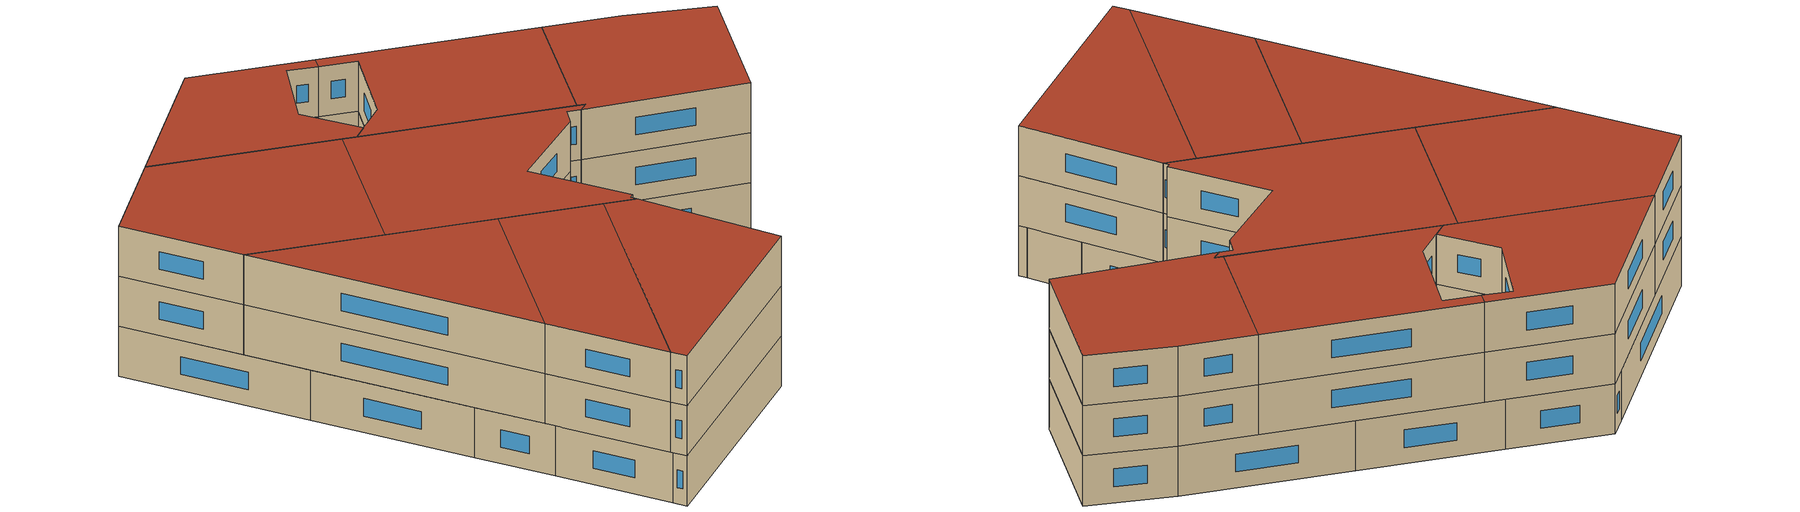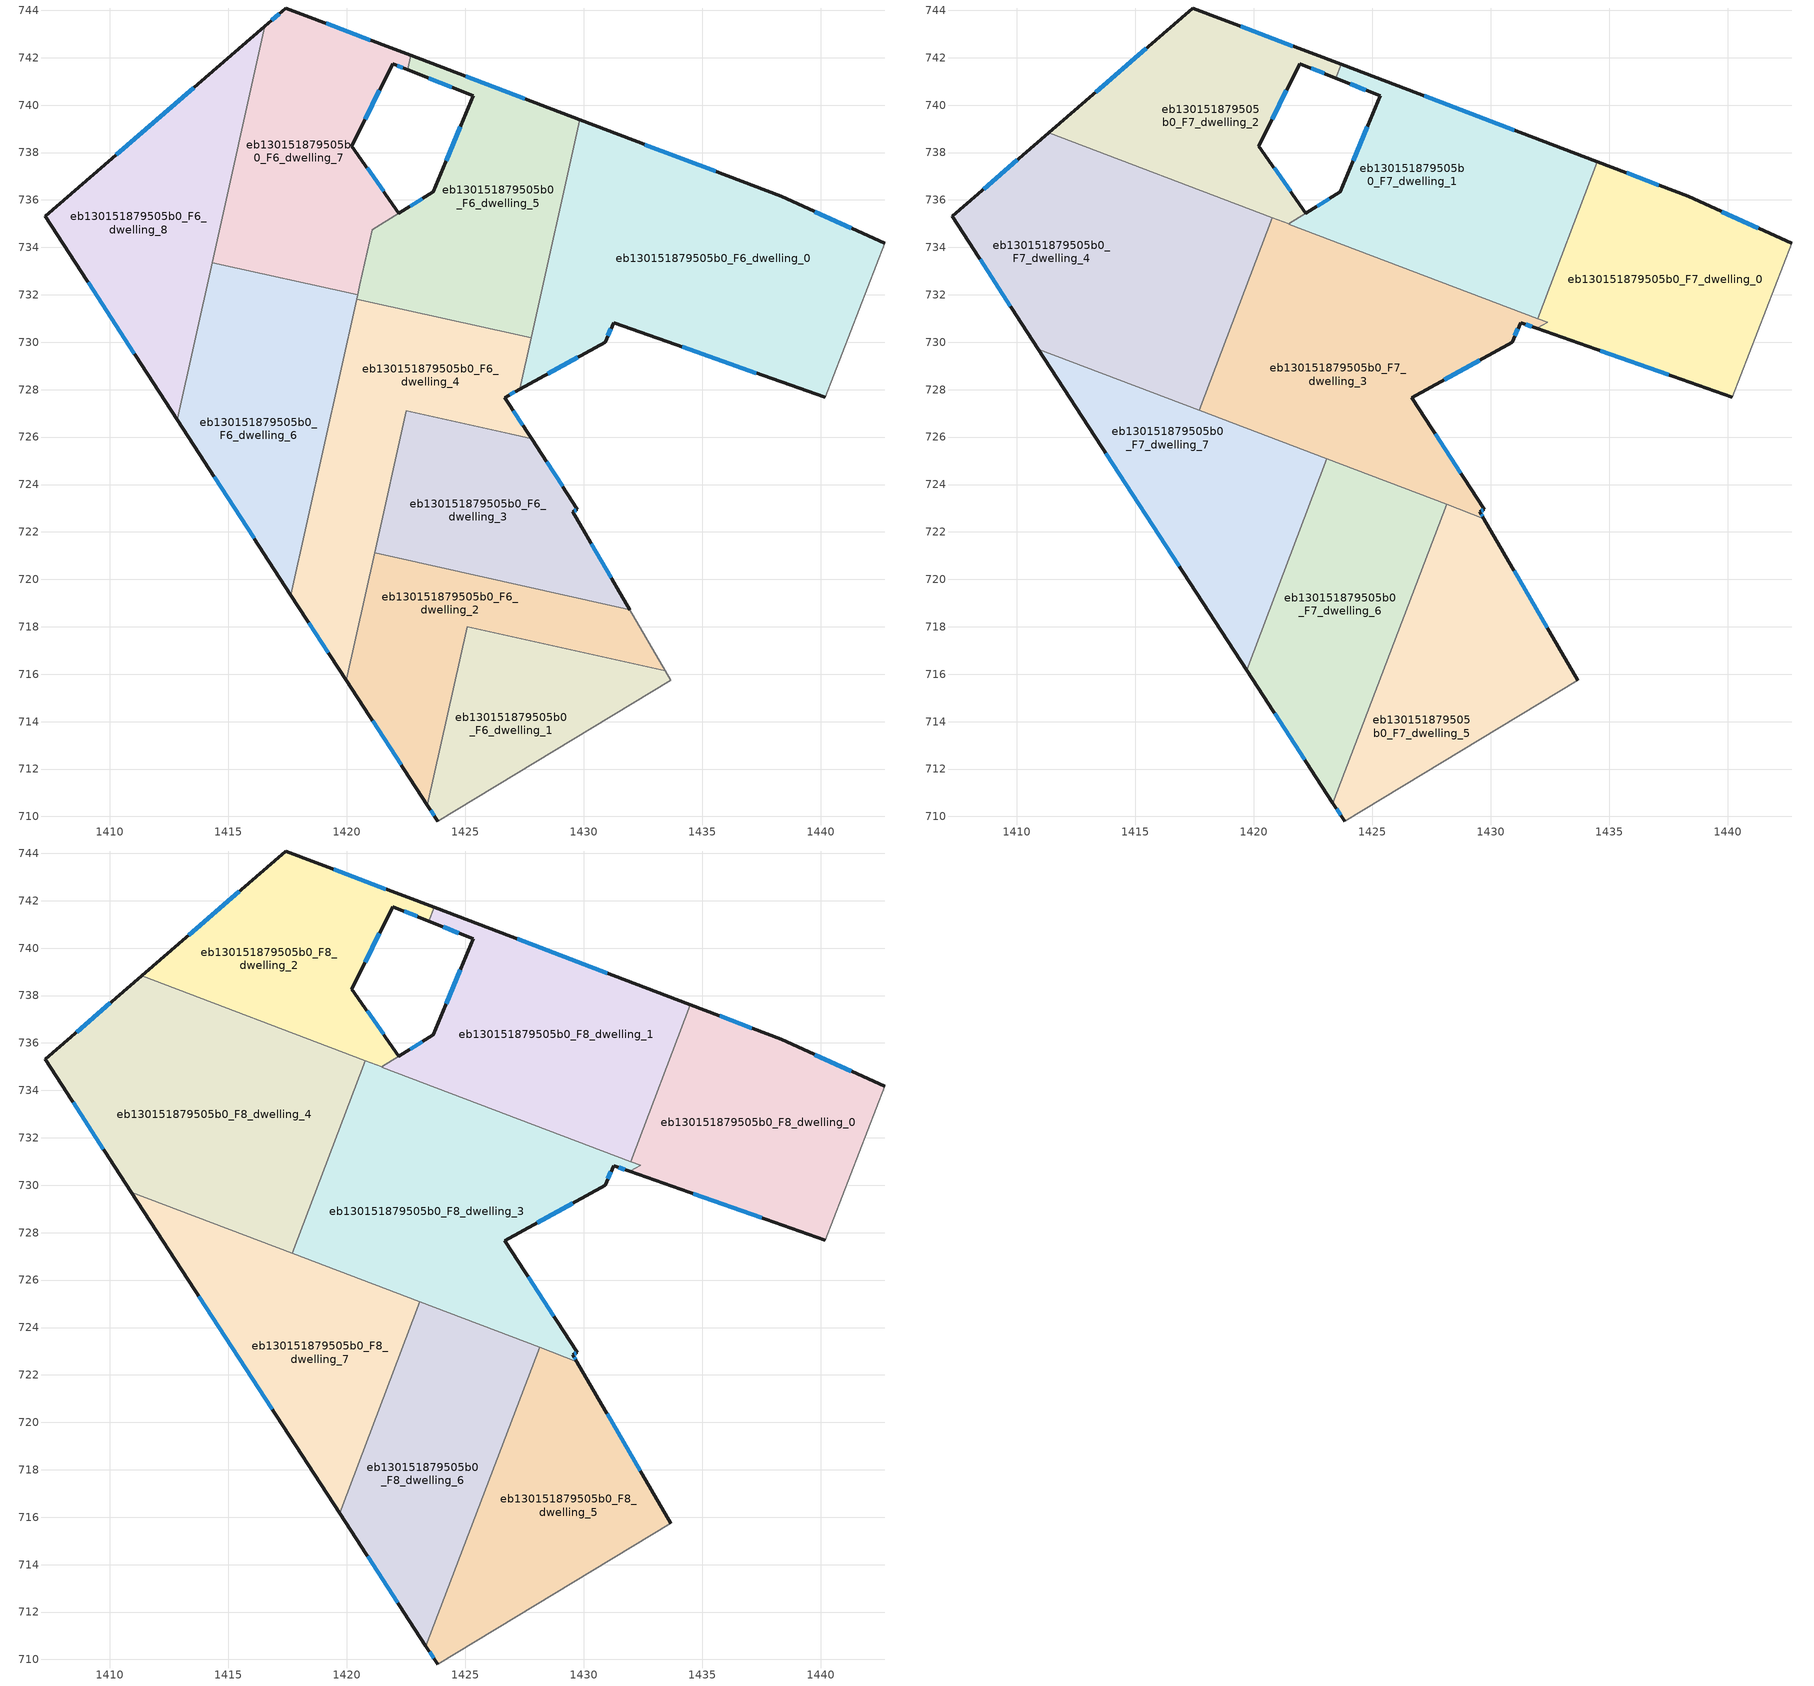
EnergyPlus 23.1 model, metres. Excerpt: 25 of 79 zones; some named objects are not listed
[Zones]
eb130151879505b0_F6_dwelling_0
 floor to eb130151879505b0_F5_dwelling_0 (EU_floor_Construction): 1442.69,734.17 1440.18,727.68 1431.26,730.83 1430.91,730.01 1427.3,728.02 1429.83,739.39 1438.32,736.16 z18
 wall outside (EU_wall_Construction): 1427.3,728.02 1430.91,730.01 1431.26,730.83 1440.18,727.68 / 1442.69,734.17 1438.32,736.16 1429.83,739.39 z18:21
 wall adiabatic (EU_wall_Construction): 1440.18,727.68 1442.69,734.17 z18:21
 wall to eb130151879505b0_F6_dwelling_5 (EU_wall_Construction): 1429.83,739.39 1427.78,730.19 z18:21
 wall to eb130151879505b0_F6_dwelling_4 (EU_wall_Construction): 1427.78,730.19 1427.3,728.02 z18:21
 window (EU_Window_Construction): 1431.02,730.27 1431.14,730.56 / 1428.47,728.66 1429.74,729.36 / 1435.57,737.2 1432.58,738.34 / 1441.28,734.81 1439.74,735.51 / 1434.15,729.81 1437.28,728.7 z18.97:20.03
eb130151879505b0_F6_dwelling_1
 floor to eb130151879505b0_F5_dwelling_1 (EU_floor_Construction): 1433.44,716.15 1433.68,715.75 1423.83,709.81 1423.41,710.47 1425.08,718 z18
 wall outside (EU_wall_Construction): 1423.41,710.47 1423.83,709.81 z18:21
 wall to eb130151879505b0_F6_dwelling_2 (EU_wall_Construction): 1433.44,716.15 1425.08,718 1423.41,710.47 z18:21
 wall adiabatic (EU_wall_Construction): 1423.83,709.81 1433.68,715.75 1433.44,716.15 z18:21
 window (EU_Window_Construction): 1423.55,710.25 1423.7,710.02 z18.97:20.03
eb130151879505b0_F6_dwelling_2
 floor to eb130151879505b0_F5_dwelling_2 (EU_floor_Construction): 1431.94,718.73 1433.44,716.15 1425.08,718 1423.41,710.47 1419.98,715.74 1421.18,721.12 z18
 wall outside (EU_wall_Construction): 1419.98,715.74 1423.41,710.47 z18:21
 wall to eb130151879505b0_F6_dwelling_3 (EU_wall_Construction): 1431.94,718.73 1421.18,721.12 z18:21
 wall adiabatic (EU_wall_Construction): 1433.44,716.15 1431.94,718.73 z18:21
 wall to eb130151879505b0_F6_dwelling_4 (EU_wall_Construction): 1421.18,721.12 1419.98,715.74 z18:21
 window (EU_Window_Construction): 1421.09,714.03 1422.3,712.18 z18.97:20.03
eb130151879505b0_F6_dwelling_3
 floor to eb130151879505b0_F5_dwelling_3 (EU_floor_Construction): 1427.8,725.92 1429.73,722.96 1429.55,722.85 1431.94,718.73 1421.18,721.12 1422.51,727.1 1426.88,726.13 z18
 wall outside (EU_wall_Construction): 1431.94,718.73 1429.55,722.85 1429.73,722.96 1427.8,725.92 z18:21
 wall to eb130151879505b0_F6_dwelling_4 (EU_wall_Construction): 1427.8,725.93 1426.88,726.13 1422.51,727.1 1421.18,721.12 z18:21
 window (EU_Window_Construction): 1429.11,723.92 1428.43,724.96 / 1429.61,722.88 1429.67,722.92 / 1431.16,720.06 1430.32,721.51 z18.97:20.03
eb130151879505b0_F6_dwelling_4
 floor to eb130151879505b0_F5_dwelling_4 (EU_floor_Construction): 1427.79,730.19 1427.3,728.02 1426.67,727.67 1427.8,725.93 1422.51,727.1 1419.98,715.74 1417.65,719.34 1420.42,731.82 z18
 wall outside (EU_wall_Construction): 1417.65,719.34 1419.98,715.74 / 1427.8,725.93 1426.67,727.67 1427.3,728.02 z18:21
 wall to eb130151879505b0_F6_dwelling_5 (EU_wall_Construction): 1427.79,730.19 1420.42,731.82 z18:21
 wall to eb130151879505b0_F6_dwelling_6 (EU_wall_Construction): 1420.42,731.82 1417.65,719.34 z18:21
 window (EU_Window_Construction): 1418.41,718.17 1419.23,716.91 / 1426.87,727.78 1427.1,727.9 / 1427.43,726.49 1427.03,727.1 z18.97:20.03
eb130151879505b0_F6_dwelling_5
 floor to eb130151879505b0_F5_dwelling_5 (EU_floor_Construction): 1429.83,739.39 1427.79,730.19 1420.42,731.82 1421.07,734.74 1423.65,736.35 1425.33,740.4 1422.57,741.5 1422.7,742.09 z18
 wall outside (EU_wall_Construction): 1422.57,741.5 1425.33,740.4 1423.65,736.35 1422.21,735.45 / 1429.83,739.39 1422.7,742.09 z18:21
 wall to eb130151879505b0_F6_dwelling_7 (EU_wall_Construction): 1422.7,742.09 1422.57,741.5 / 1422.21,735.45 1421.07,734.74 1420.56,732.43 / 1420.56,732.42 1420.46,732 z18:21
 wall to eb130151879505b0_F6_dwelling_6 (EU_wall_Construction): 1420.46,732 1420.42,731.82 z18:21
 window (EU_Window_Construction): 1424.79,739.08 1424.19,737.66 / 1423.47,741.14 1424.44,740.75 / 1427.52,740.26 1425.01,741.22 / 1423.18,736.06 1422.67,735.74 z18.97:20.03
eb130151879505b0_F6_dwelling_6
 floor to eb130151879505b0_F5_dwelling_6 (EU_floor_Construction): 1420.46,732 1417.65,719.34 1412.86,726.72 1414.33,733.36 z18
 wall outside (EU_wall_Construction): 1412.86,726.72 1417.65,719.34 z18:21
 wall to eb130151879505b0_F6_dwelling_7 (EU_wall_Construction): 1420.46,732 1414.33,733.36 z18:21
 wall to eb130151879505b0_F6_dwelling_8 (EU_wall_Construction): 1414.33,733.36 1412.86,726.72 z18:21
 window (EU_Window_Construction): 1414.41,724.33 1416.1,721.73 z18.97:20.03
eb130151879505b0_F6_dwelling_7
 floor to eb130151879505b0_F5_dwelling_7 (EU_floor_Construction): 1422.7,742.09 1422.57,741.5 1421.94,741.75 1420.22,738.27 1422.2,735.45 1421.07,734.74 1420.46,732 1414.33,733.36 1416.54,743.32 1417.44,744.1 z18
 wall outside (EU_wall_Construction): 1422.7,742.09 1417.44,744.1 1416.54,743.32 / 1422.2,735.45 1420.22,738.27 1421.94,741.75 1422.57,741.5 z18:21
 wall to eb130151879505b0_F6_dwelling_8 (EU_wall_Construction): 1416.54,743.32 1414.33,733.36 z18:21
 window (EU_Window_Construction): 1417.15,743.85 1416.83,743.57 / 1420.99,742.74 1419.14,743.45 / 1422.14,741.67 1422.36,741.58 / 1420.77,739.4 1421.38,740.62 / 1421.56,736.36 1420.86,737.35 z18.97:20.03
eb130151879505b0_F6_dwelling_8
 floor to eb130151879505b0_F5_dwelling_8 (EU_floor_Construction): 1416.54,743.32 1412.86,726.72 1407.29,735.31 z18
 wall outside (EU_wall_Construction): 1416.54,743.32 1407.29,735.31 1412.86,726.72 z18:21
 window (EU_Window_Construction): 1409.09,732.52 1411.05,729.51 / 1413.54,740.72 1410.29,737.91 z18.97:20.03
eb130151879505b0_F7_dwelling_0
 floor to eb130151879505b0_F6_dwelling_0 (EU_floor_Construction): 1442.69,734.17 1440.18,727.68 1431.95,730.58 1432.4,730.83 1431.98,731 1434.49,737.61 1438.32,736.16 z21
 wall outside (EU_wall_Construction): 1442.69,734.17 1438.32,736.16 1434.49,737.61 / 1431.95,730.58 1440.18,727.68 z21:24
 wall to eb130151879505b0_F7_dwelling_1 (EU_wall_Construction): 1434.49,737.61 1431.98,731 z21:24
 wall adiabatic (EU_wall_Construction): 1440.18,727.68 1442.69,734.17 z21:24
 wall to eb130151879505b0_F7_dwelling_3 (EU_wall_Construction): 1431.98,731 1432.4,730.84 / 1432.4,730.83 1431.95,730.58 z21:24
 window (EU_Window_Construction): 1437.08,736.63 1435.74,737.14 / 1441.28,734.81 1439.74,735.51 / 1434.61,729.64 1437.51,728.62 z21.97:23.03
eb130151879505b0_F7_dwelling_1
 floor to eb130151879505b0_F6_dwelling_5 (EU_floor_Construction): 1429.83,739.39 1428.28,732.4 1421.48,734.99 1423.65,736.35 1425.33,740.4 1423.46,741.14 1423.68,741.72 z21
 floor to eb130151879505b0_F6_dwelling_0 (EU_floor_Construction): 1434.49,737.61 1431.98,731 1428.28,732.4 1429.83,739.39 z21
 wall outside (EU_wall_Construction): 1423.46,741.14 1425.33,740.4 1423.65,736.35 1422.2,735.45 / 1434.49,737.61 1423.68,741.72 z21:24
 wall to eb130151879505b0_F7_dwelling_2 (EU_wall_Construction): 1423.68,741.72 1423.46,741.14 / 1422.2,735.45 1421.47,734.99 z21:24
 wall to eb130151879505b0_F7_dwelling_3 (EU_wall_Construction): 1421.48,734.99 1431.98,731 z21:24
 window (EU_Window_Construction): 1424.79,739.08 1424.19,737.66 / 1424.07,740.9 1424.73,740.64 / 1430.99,738.95 1427.19,740.39 / 1423.18,736.06 1422.67,735.74 z21.97:23.03
eb130151879505b0_F7_dwelling_2
 floor to eb130151879505b0_F6_dwelling_7 (EU_floor_Construction): 1422.7,742.09 1422.57,741.5 1421.94,741.75 1420.22,738.27 1422.2,735.45 1421.47,734.99 1415.22,737.37 1416.54,743.32 1417.44,744.1 z21
 floor to eb130151879505b0_F6_dwelling_5 (EU_floor_Construction): 1423.68,741.72 1423.46,741.14 1422.57,741.5 1422.7,742.09 z21
 floor to eb130151879505b0_F6_dwelling_8 (EU_floor_Construction): 1416.54,743.32 1415.22,737.37 1411.36,738.83 z21
 wall outside (EU_wall_Construction): 1423.68,741.72 1417.44,744.1 1411.36,738.83 / 1422.2,735.45 1420.22,738.27 1421.94,741.75 1423.46,741.14 z21:24
 wall to eb130151879505b0_F7_dwelling_4 (EU_wall_Construction): 1411.36,738.83 1420.79,735.25 z21:24
 wall to eb130151879505b0_F7_dwelling_3 (EU_wall_Construction): 1420.79,735.25 1421.47,734.99 z21:24
 window (EU_Window_Construction): 1415.47,742.39 1413.33,740.54 / 1421.66,742.49 1419.46,743.33 / 1422.43,741.55 1422.97,741.34 / 1420.77,739.4 1421.38,740.62 / 1421.56,736.36 1420.86,737.35 z21.97:23.03
eb130151879505b0_F7_dwelling_3
 floor to eb130151879505b0_F6_dwelling_3 (EU_floor_Construction): 1427.8,725.93 1429.73,722.96 1429.55,722.85 1429.71,722.57 1422.14,725.44 1422.51,727.1 1426.88,726.13 z21
 floor to eb130151879505b0_F6_dwelling_5 (EU_floor_Construction): 1428.28,732.4 1427.79,730.19 1420.42,731.82 1421.07,734.74 1421.47,734.99 z21
 floor to eb130151879505b0_F6_dwelling_4 (EU_floor_Construction): 1427.79,730.19 1427.3,728.02 1426.67,727.67 1427.8,725.93 1426.93,726.12 1426.88,726.13 1422.51,727.1 1422.14,725.44 1419.25,726.54 1420.42,731.82 z21
 floor to eb130151879505b0_F6_dwelling_7 (EU_floor_Construction): 1421.47,734.99 1421.07,734.74 1420.46,732 1419.62,732.18 1420.79,735.25 z21
 floor to eb130151879505b0_F6_dwelling_0 (EU_floor_Construction): 1432.4,730.84 1431.94,730.58 1431.26,730.83 1430.91,730.01 1427.3,728.02 1428.28,732.4 z21
 floor to eb130151879505b0_F6_dwelling_6 (EU_floor_Construction): 1420.46,732 1419.25,726.54 1417.7,727.13 1419.62,732.18 z21
 wall outside (EU_wall_Construction): 1429.71,722.57 1429.55,722.85 1429.73,722.96 1426.67,727.67 1430.91,730.01 1431.26,730.83 1431.94,730.58 z21:24
 wall to eb130151879505b0_F7_dwelling_4 (EU_wall_Construction): 1420.79,735.25 1417.7,727.13 z21:24
 wall to eb130151879505b0_F7_dwelling_7 (EU_wall_Construction): 1417.7,727.13 1423.09,725.08 z21:24
 wall to eb130151879505b0_F7_dwelling_5 (EU_wall_Construction): 1428.13,723.17 1429.71,722.57 z21:24
 wall to eb130151879505b0_F7_dwelling_6 (EU_wall_Construction): 1423.09,725.08 1428.13,723.17 z21:24
 window (EU_Window_Construction): 1431.48,730.75 1431.72,730.66 / 1431.02,730.27 1431.14,730.56 / 1428.04,728.43 1429.53,729.25 / 1428.74,724.48 1427.66,726.14 / 1429.61,722.88 1429.67,722.92 / 1429.66,722.66 1429.6,722.76 z21.97:23.03
eb130151879505b0_F7_dwelling_4
 floor to eb130151879505b0_F6_dwelling_8 (EU_floor_Construction): 1415.22,737.37 1413.32,728.8 1410.92,729.71 1407.29,735.31 1411.36,738.83 z21
 floor to eb130151879505b0_F6_dwelling_7 (EU_floor_Construction): 1420.79,735.25 1419.62,732.18 1414.33,733.36 1415.22,737.37 z21
 floor to eb130151879505b0_F6_dwelling_6 (EU_floor_Construction): 1419.62,732.18 1417.7,727.13 1413.32,728.8 1414.33,733.36 z21
 wall outside (EU_wall_Construction): 1411.36,738.83 1407.29,735.31 1410.92,729.71 z21:24
 wall to eb130151879505b0_F7_dwelling_7 (EU_wall_Construction): 1410.92,729.71 1417.7,727.13 z21:24
 window (EU_Window_Construction): 1408.46,733.49 1409.74,731.52 / 1410.04,737.69 1408.61,736.45 z21.97:23.03
eb130151879505b0_F7_dwelling_5
 floor to eb130151879505b0_F6_dwelling_1 (EU_floor_Construction): 1433.44,716.15 1433.68,715.75 1423.83,709.81 1423.41,710.47 1423.55,711.11 1426.09,717.78 z21
 floor to eb130151879505b0_F6_dwelling_2 (EU_floor_Construction): 1431.94,718.73 1433.44,716.15 1426.09,717.78 1426.87,719.85 z21; 1423.55,711.11 1423.41,710.47 1423.34,710.57 z21
 floor to eb130151879505b0_F6_dwelling_3 (EU_floor_Construction): 1429.71,722.57 1431.94,718.73 1426.87,719.85 1428.13,723.16 z21
 wall outside (EU_wall_Construction): 1433.68,715.75 1429.71,722.57 / 1423.34,710.57 1423.83,709.81 z21:24
 wall adiabatic (EU_wall_Construction): 1423.83,709.81 1433.68,715.75 z21:24
 wall to eb130151879505b0_F7_dwelling_6 (EU_wall_Construction): 1428.13,723.17 1423.34,710.57 z21:24
 window (EU_Window_Construction): 1432.39,717.96 1430.99,720.36 / 1423.5,710.32 1423.68,710.05 z21.97:23.03
eb130151879505b0_F7_dwelling_6
 floor to eb130151879505b0_F6_dwelling_2 (EU_floor_Construction): 1426.87,719.85 1426.09,717.78 1425.08,718 1423.55,711.11 1423.34,710.57 1419.99,715.74 1420.61,718.56 1421.55,721.03 z21
 floor to eb130151879505b0_F6_dwelling_1 (EU_floor_Construction): 1426.09,717.78 1423.55,711.11 1425.08,718 z21
 floor to eb130151879505b0_F6_dwelling_3 (EU_floor_Construction): 1428.13,723.16 1426.87,719.85 1421.55,721.03 1423.09,725.08 z21
 floor to eb130151879505b0_F6_dwelling_4 (EU_floor_Construction): 1420.61,718.56 1419.99,715.74 1419.7,716.17 z21
 wall outside (EU_wall_Construction): 1419.7,716.17 1423.34,710.57 z21:24
 wall to eb130151879505b0_F7_dwelling_7 (EU_wall_Construction): 1423.09,725.08 1419.7,716.17 z21:24
 window (EU_Window_Construction): 1420.88,714.36 1422.16,712.38 z21.97:23.03
eb130151879505b0_F7_dwelling_7
 floor to eb130151879505b0_F6_dwelling_4 (EU_floor_Construction): 1422.14,725.44 1420.61,718.56 1419.7,716.17 1417.65,719.34 1419.25,726.54 z21
 floor to eb130151879505b0_F6_dwelling_6 (EU_floor_Construction): 1419.25,726.54 1417.65,719.34 1412.86,726.72 1413.32,728.8 z21
 floor to eb130151879505b0_F6_dwelling_3 (EU_floor_Construction): 1423.09,725.08 1421.55,721.03 1421.18,721.12 1422.14,725.44 z21
 floor to eb130151879505b0_F6_dwelling_8 (EU_floor_Construction): 1413.32,728.8 1412.86,726.72 1410.92,729.71 z21
 floor to eb130151879505b0_F6_dwelling_2 (EU_floor_Construction): 1421.55,721.03 1420.61,718.56 1421.18,721.12 z21
 wall outside (EU_wall_Construction): 1410.92,729.71 1419.7,716.17 z21:24
 window (EU_Window_Construction): 1413.77,725.32 1416.86,720.56 z21.97:23.03
eb130151879505b0_F8_dwelling_0
 floor to eb130151879505b0_F7_dwelling_0 (EU_floor_Construction): 1442.69,734.17 1440.18,727.68 1431.95,730.58 1432.4,730.83 1431.98,731 1434.49,737.61 1438.32,736.16 z24
 wall outside (EU_wall_Construction): 1442.69,734.17 1438.32,736.16 1434.49,737.61 / 1431.95,730.58 1440.18,727.68 z24:27
 wall to eb130151879505b0_F8_dwelling_1 (EU_wall_Construction): 1434.49,737.61 1431.98,731 z24:27
 wall adiabatic (EU_wall_Construction): 1440.18,727.68 1442.69,734.17 z24:27
 wall to eb130151879505b0_F8_dwelling_3 (EU_wall_Construction): 1431.98,731 1432.4,730.84 / 1432.4,730.83 1431.95,730.58 z24:27
 window (EU_Window_Construction): 1437.08,736.63 1435.74,737.14 / 1441.28,734.81 1439.74,735.51 / 1434.61,729.64 1437.51,728.62 z24.97:26.03
 roof outside (EU_roof_Construction): 1440.18,727.68 1442.69,734.17 1438.32,736.16 1434.49,737.61 1431.98,731 1432.4,730.83 1431.95,730.58 z27
eb130151879505b0_F8_dwelling_1
 floor to eb130151879505b0_F7_dwelling_1 (EU_floor_Construction): 1434.49,737.61 1431.98,731 1421.47,734.99 1423.65,736.35 1425.33,740.4 1423.46,741.14 1423.68,741.72 z24
 wall outside (EU_wall_Construction): 1423.46,741.14 1425.33,740.4 1423.65,736.35 1422.2,735.45 / 1434.49,737.61 1423.68,741.72 z24:27
 wall to eb130151879505b0_F8_dwelling_2 (EU_wall_Construction): 1423.68,741.72 1423.46,741.14 / 1422.2,735.45 1421.47,734.99 z24:27
 wall to eb130151879505b0_F8_dwelling_3 (EU_wall_Construction): 1421.48,734.99 1431.98,731 z24:27
 window (EU_Window_Construction): 1424.79,739.08 1424.19,737.66 / 1424.07,740.9 1424.73,740.64 / 1430.99,738.95 1427.19,740.39 / 1423.18,736.06 1422.67,735.74 z24.97:26.03
 roof outside (EU_roof_Construction): 1431.98,731 1434.49,737.61 1423.68,741.72 1423.46,741.14 1425.33,740.4 1423.65,736.35 1421.47,734.99 z27
eb130151879505b0_F8_dwelling_2
 floor to eb130151879505b0_F7_dwelling_2 (EU_floor_Construction): 1423.68,741.72 1423.46,741.14 1421.94,741.75 1420.22,738.27 1422.2,735.45 1421.47,734.99 1411.36,738.83 1417.44,744.1 z24
 wall outside (EU_wall_Construction): 1423.68,741.72 1417.44,744.1 1411.36,738.83 / 1422.2,735.45 1420.22,738.27 1421.94,741.75 1423.46,741.14 z24:27
 wall to eb130151879505b0_F8_dwelling_4 (EU_wall_Construction): 1411.36,738.83 1420.79,735.25 z24:27
 wall to eb130151879505b0_F8_dwelling_3 (EU_wall_Construction): 1420.79,735.25 1421.47,734.99 z24:27
 window (EU_Window_Construction): 1415.47,742.39 1413.33,740.54 / 1421.66,742.49 1419.46,743.33 / 1422.43,741.55 1422.97,741.34 / 1420.77,739.4 1421.38,740.62 / 1421.56,736.36 1420.86,737.35 z24.97:26.03
 roof outside (EU_roof_Construction): 1422.2,735.45 1420.22,738.27 1421.94,741.75 1423.46,741.14 1423.68,741.72 1417.44,744.1 1411.36,738.83 1421.47,734.99 z27
eb130151879505b0_F8_dwelling_3
 floor to eb130151879505b0_F7_dwelling_3 (EU_floor_Construction): 1432.4,730.83 1431.94,730.58 1431.26,730.83 1430.91,730.01 1426.67,727.67 1429.73,722.96 1429.55,722.85 1429.71,722.57 1417.7,727.13 1420.79,735.25 z24
 wall outside (EU_wall_Construction): 1429.71,722.57 1429.55,722.85 1429.73,722.96 1426.67,727.67 1430.91,730.01 1431.26,730.83 1431.94,730.58 z24:27
 wall to eb130151879505b0_F8_dwelling_4 (EU_wall_Construction): 1420.79,735.25 1417.7,727.13 z24:27
 wall to eb130151879505b0_F8_dwelling_7 (EU_wall_Construction): 1417.7,727.13 1423.09,725.08 z24:27
 wall to eb130151879505b0_F8_dwelling_5 (EU_wall_Construction): 1428.13,723.17 1429.71,722.57 z24:27
 wall to eb130151879505b0_F8_dwelling_6 (EU_wall_Construction): 1423.09,725.08 1428.13,723.17 z24:27
 window (EU_Window_Construction): 1431.48,730.75 1431.72,730.66 / 1431.02,730.27 1431.14,730.56 / 1428.04,728.43 1429.53,729.25 / 1428.74,724.48 1427.66,726.14 / 1429.61,722.88 1429.67,722.92 / 1429.66,722.66 1429.6,722.76 z24.97:26.03
 roof outside (EU_roof_Construction): 1429.71,722.57 1429.55,722.85 1429.73,722.96 1426.67,727.67 1430.91,730.01 1431.26,730.83 1431.94,730.58 1432.4,730.83 1420.79,735.25 1417.7,727.13 z27
eb130151879505b0_F8_dwelling_4
 floor to eb130151879505b0_F7_dwelling_4 (EU_floor_Construction): 1420.79,735.25 1417.7,727.13 1410.92,729.71 1407.29,735.31 1411.36,738.83 z24
 wall outside (EU_wall_Construction): 1411.36,738.83 1407.29,735.31 1410.92,729.71 z24:27
 wall to eb130151879505b0_F8_dwelling_7 (EU_wall_Construction): 1410.92,729.71 1417.7,727.13 z24:27
 window (EU_Window_Construction): 1408.46,733.49 1409.74,731.52 / 1410.04,737.69 1408.61,736.45 z24.97:26.03
 roof outside (EU_roof_Construction): 1417.7,727.13 1420.79,735.25 1411.36,738.83 1407.29,735.31 1410.92,729.71 z27
eb130151879505b0_F8_dwelling_5
 floor to eb130151879505b0_F7_dwelling_5 (EU_floor_Construction): 1429.71,722.57 1433.68,715.75 1423.83,709.81 1423.34,710.57 1428.13,723.17 z24
 wall outside (EU_wall_Construction): 1433.68,715.75 1429.71,722.57 / 1423.34,710.57 1423.83,709.81 z24:27
 wall adiabatic (EU_wall_Construction): 1423.83,709.81 1433.68,715.75 z24:27
 wall to eb130151879505b0_F8_dwelling_6 (EU_wall_Construction): 1428.13,723.17 1423.34,710.57 z24:27
 window (EU_Window_Construction): 1432.39,717.96 1430.99,720.36 / 1423.5,710.32 1423.68,710.05 z24.97:26.03
 roof outside (EU_roof_Construction): 1433.68,715.75 1429.71,722.57 1428.13,723.17 1423.34,710.57 1423.83,709.81 z27
eb130151879505b0_F8_dwelling_6
 floor to eb130151879505b0_F7_dwelling_6 (EU_floor_Construction): 1428.13,723.17 1423.34,710.57 1419.7,716.17 1423.09,725.08 z24
 wall outside (EU_wall_Construction): 1419.7,716.17 1423.34,710.57 z24:27
 wall to eb130151879505b0_F8_dwelling_7 (EU_wall_Construction): 1423.09,725.08 1419.7,716.17 z24:27
 window (EU_Window_Construction): 1420.88,714.36 1422.16,712.38 z24.97:26.03
 roof outside (EU_roof_Construction): 1423.34,710.57 1428.13,723.17 1423.09,725.08 1419.7,716.17 z27
eb130151879505b0_F8_dwelling_7
 floor to eb130151879505b0_F7_dwelling_7 (EU_floor_Construction): 1423.09,725.08 1419.7,716.17 1410.92,729.71 z24
 wall outside (EU_wall_Construction): 1410.92,729.71 1419.7,716.17 z24:27
 window (EU_Window_Construction): 1413.77,725.32 1416.86,720.56 z24.97:26.03
 roof outside (EU_roof_Construction): 1419.7,716.17 1423.09,725.08 1410.92,729.71 z27
[Building]
EU S2 Campaign: North Axis=0; Terrain=City; Solar Distribution=FullExterior
[Site:Location]
Bologna: Latitude=44.5; Longitude=11.25; Time Zone=1; Elevation=37
[SizingPeriod:WeatherFileDays]
AnnualSizingPeriod: Begin Month=1; Begin Day of Month=1; End Month=12; End Day of Month=31; Day of Week for Start Day=Monday; Use Weather File Daylight Saving Period=No; Use Weather File Rain and Snow Indicators=No
[MATERIAL]
EU_InternalMass_Material: Roughness=MediumRough; Thickness=0.1; Conductivity=1; Density=1800; Specific Heat=900; Thermal Absorptance=0.9; Solar Absorptance=0.7; Visible Absorptance=0.7
[MATERIAL:NOMASS] Roughness=MediumRough; Thermal Absorptance=0.9; Solar Absorptance=0.7; Visible Absorptance=0.7
Name | Thermal Resistance
EU_wall_NoMass | 0.779417
EU_roof_NoMass | 0.435466
EU_floor_NoMass | 0.588222
[WINDOWMATERIAL:SIMPLEGLAZINGSYSTEM]
EU_Window_SimpleGlazing: UFactor=5.16242; Solar Heat Gain Coefficient=0.85; Visible Transmittance=0.85
[CONSTRUCTION]
EU_wall_Construction: EU_wall_NoMass
EU_roof_Construction: EU_roof_NoMass
EU_floor_Construction: EU_floor_NoMass
EU_Window_Construction: EU_Window_SimpleGlazing
EU_InternalMass_Construction: EU_InternalMass_Material
[ZONE] Type=1; Multiplier=1; Ceiling Height=autocalculate; Floor Area=autocalculate; Part of Total Floor Area=Yes
Name | Volume
eb130151879505b0_F6_dwelling_0 | 317.125
eb130151879505b0_F7_dwelling_0; eb130151879505b0_F8_dwelling_0 | 193.616
eb130151879505b0_F6_dwelling_1 | 120.713
eb130151879505b0_F7_dwelling_1 | 213.183
eb130151879505b0_F8_dwelling_1 | 213.207
eb130151879505b0_F6_dwelling_2 | 153.415
eb130151879505b0_F7_dwelling_2; eb130151879505b0_F8_dwelling_2 | 159.119
eb130151879505b0_F6_dwelling_3 | 152.146
eb130151879505b0_F7_dwelling_3 | 271.833
eb130151879505b0_F8_dwelling_3 | 271.835
eb130151879505b0_F6_dwelling_4 | 187.494
eb130151879505b0_F7_dwelling_4; eb130151879505b0_F8_dwelling_4 | 279.279
eb130151879505b0_F6_dwelling_5 | 183.571
eb130151879505b0_F7_dwelling_5; eb130151879505b0_F8_dwelling_5 | 186.15
eb130151879505b0_F6_dwelling_6 | 186.188
eb130151879505b0_F7_dwelling_6; eb130151879505b0_F8_dwelling_6 | 186.177
eb130151879505b0_F6_dwelling_7 | 188.76
eb130151879505b0_F7_dwelling_7; eb130151879505b0_F8_dwelling_7 | 186.173
eb130151879505b0_F6_dwelling_8 | 186.178
[INTERNALMASS] Construction=EU_InternalMass_Construction
Name | Zone or ZoneList | Surface Area
eb130151879505b0_F6_dwelling_0_EU_InternalMass | eb130151879505b0_F6_dwelling_0 | 105.709
eb130151879505b0_F6_dwelling_1_EU_InternalMass | eb130151879505b0_F6_dwelling_1 | 40.2393
eb130151879505b0_F6_dwelling_2_EU_InternalMass | eb130151879505b0_F6_dwelling_2 | 51.1395
eb130151879505b0_F6_dwelling_3_EU_InternalMass | eb130151879505b0_F6_dwelling_3 | 50.7168
eb130151879505b0_F6_dwelling_4_EU_InternalMass | eb130151879505b0_F6_dwelling_4 | 62.4978
eb130151879505b0_F6_dwelling_5_EU_InternalMass | eb130151879505b0_F6_dwelling_5 | 61.193
eb130151879505b0_F6_dwelling_6_EU_InternalMass | eb130151879505b0_F6_dwelling_6 | 62.0634
eb130151879505b0_F6_dwelling_7_EU_InternalMass | eb130151879505b0_F6_dwelling_7 | 62.9217
eb130151879505b0_F6_dwelling_8_EU_InternalMass | eb130151879505b0_F6_dwelling_8 | 62.0596
eb130151879505b0_F7_dwelling_0_EU_InternalMass | eb130151879505b0_F7_dwelling_0 | 64.5379
eb130151879505b0_F7_dwelling_1_EU_InternalMass | eb130151879505b0_F7_dwelling_1 | 71.0678
eb130151879505b0_F7_dwelling_2_EU_InternalMass | eb130151879505b0_F7_dwelling_2 | 53.0375
eb130151879505b0_F7_dwelling_3_EU_InternalMass | eb130151879505b0_F7_dwelling_3 | 90.6134
eb130151879505b0_F7_dwelling_4_EU_InternalMass | eb130151879505b0_F7_dwelling_4 | 93.0929
eb130151879505b0_F7_dwelling_5_EU_InternalMass | eb130151879505b0_F7_dwelling_5 | 62.0501
eb130151879505b0_F7_dwelling_6_EU_InternalMass | eb130151879505b0_F7_dwelling_6 | 62.0587
eb130151879505b0_F7_dwelling_7_EU_InternalMass | eb130151879505b0_F7_dwelling_7 | 62.0577
eb130151879505b0_F8_dwelling_0_EU_InternalMass | eb130151879505b0_F8_dwelling_0 | 64.5379
eb130151879505b0_F8_dwelling_1_EU_InternalMass | eb130151879505b0_F8_dwelling_1 | 71.0678
eb130151879505b0_F8_dwelling_2_EU_InternalMass | eb130151879505b0_F8_dwelling_2 | 53.0375
eb130151879505b0_F8_dwelling_3_EU_InternalMass | eb130151879505b0_F8_dwelling_3 | 90.6134
eb130151879505b0_F8_dwelling_4_EU_InternalMass | eb130151879505b0_F8_dwelling_4 | 93.0929
eb130151879505b0_F8_dwelling_5_EU_InternalMass | eb130151879505b0_F8_dwelling_5 | 62.0501
eb130151879505b0_F8_dwelling_6_EU_InternalMass | eb130151879505b0_F8_dwelling_6 | 62.0587
eb130151879505b0_F8_dwelling_7_EU_InternalMass | eb130151879505b0_F8_dwelling_7 | 62.0577
[OTHEREQUIPMENT] Fuel Type=Electricity; Design Level Calculation Method=Watts/Area; Power per Zone Floor Area=1; Fraction Latent=0; Fraction Radiant=0; Fraction Lost=0; Carbon Dioxide Generation Rate=0; EndUse Subcategory=EU_Step8_InternalGains
Name | Zone or ZoneList or Space or SpaceList | Schedule
EU_Step8_InternalGain_eb130151879505b0_F6_dwelling_0_f000 | eb130151879505b0_F6_dwelling_0 | EU_Step8_GainSchedule_eb130151879505b0_F6_dwelling_0_f000
EU_Step8_InternalGain_eb130151879505b0_F6_dwelling_1_f000 | eb130151879505b0_F6_dwelling_1 | EU_Step8_GainSchedule_eb130151879505b0_F6_dwelling_1_f000
EU_Step8_InternalGain_eb130151879505b0_F6_dwelling_2_f000 | eb130151879505b0_F6_dwelling_2 | EU_Step8_GainSchedule_eb130151879505b0_F6_dwelling_2_f000
EU_Step8_InternalGain_eb130151879505b0_F6_dwelling_3_f000 | eb130151879505b0_F6_dwelling_3 | EU_Step8_GainSchedule_eb130151879505b0_F6_dwelling_3_f000
EU_Step8_InternalGain_eb130151879505b0_F6_dwelling_4_f000 | eb130151879505b0_F6_dwelling_4 | EU_Step8_GainSchedule_eb130151879505b0_F6_dwelling_4_f000
EU_Step8_InternalGain_eb130151879505b0_F6_dwelling_5_f000 | eb130151879505b0_F6_dwelling_5 | EU_Step8_GainSchedule_eb130151879505b0_F6_dwelling_5_f000
EU_Step8_InternalGain_eb130151879505b0_F6_dwelling_6_f000 | eb130151879505b0_F6_dwelling_6 | EU_Step8_GainSchedule_eb130151879505b0_F6_dwelling_6_f000
EU_Step8_InternalGain_eb130151879505b0_F6_dwelling_7_f000 | eb130151879505b0_F6_dwelling_7 | EU_Step8_GainSchedule_eb130151879505b0_F6_dwelling_7_f000
EU_Step8_InternalGain_eb130151879505b0_F6_dwelling_8_f000 | eb130151879505b0_F6_dwelling_8 | EU_Step8_GainSchedule_eb130151879505b0_F6_dwelling_8_f000
EU_Step8_InternalGain_eb130151879505b0_F7_dwelling_0_f000 | eb130151879505b0_F7_dwelling_0 | EU_Step8_GainSchedule_eb130151879505b0_F7_dwelling_0_f000
EU_Step8_InternalGain_eb130151879505b0_F7_dwelling_1_f000 | eb130151879505b0_F7_dwelling_1 | EU_Step8_GainSchedule_eb130151879505b0_F7_dwelling_1_f000
EU_Step8_InternalGain_eb130151879505b0_F7_dwelling_2_f000 | eb130151879505b0_F7_dwelling_2 | EU_Step8_GainSchedule_eb130151879505b0_F7_dwelling_2_f000
EU_Step8_InternalGain_eb130151879505b0_F7_dwelling_3_f000 | eb130151879505b0_F7_dwelling_3 | EU_Step8_GainSchedule_eb130151879505b0_F7_dwelling_3_f000
EU_Step8_InternalGain_eb130151879505b0_F7_dwelling_4_f000 | eb130151879505b0_F7_dwelling_4 | EU_Step8_GainSchedule_eb130151879505b0_F7_dwelling_4_f000
EU_Step8_InternalGain_eb130151879505b0_F7_dwelling_5_f000 | eb130151879505b0_F7_dwelling_5 | EU_Step8_GainSchedule_eb130151879505b0_F7_dwelling_5_f000
EU_Step8_InternalGain_eb130151879505b0_F7_dwelling_6_f000 | eb130151879505b0_F7_dwelling_6 | EU_Step8_GainSchedule_eb130151879505b0_F7_dwelling_6_f000
EU_Step8_InternalGain_eb130151879505b0_F7_dwelling_7_f000 | eb130151879505b0_F7_dwelling_7 | EU_Step8_GainSchedule_eb130151879505b0_F7_dwelling_7_f000
EU_Step8_InternalGain_eb130151879505b0_F8_dwelling_0_f000 | eb130151879505b0_F8_dwelling_0 | EU_Step8_GainSchedule_eb130151879505b0_F8_dwelling_0_f000
EU_Step8_InternalGain_eb130151879505b0_F8_dwelling_1_f000 | eb130151879505b0_F8_dwelling_1 | EU_Step8_GainSchedule_eb130151879505b0_F8_dwelling_1_f000
EU_Step8_InternalGain_eb130151879505b0_F8_dwelling_2_f000 | eb130151879505b0_F8_dwelling_2 | EU_Step8_GainSchedule_eb130151879505b0_F8_dwelling_2_f000
EU_Step8_InternalGain_eb130151879505b0_F8_dwelling_3_f000 | eb130151879505b0_F8_dwelling_3 | EU_Step8_GainSchedule_eb130151879505b0_F8_dwelling_3_f000
EU_Step8_InternalGain_eb130151879505b0_F8_dwelling_4_f000 | eb130151879505b0_F8_dwelling_4 | EU_Step8_GainSchedule_eb130151879505b0_F8_dwelling_4_f000
EU_Step8_InternalGain_eb130151879505b0_F8_dwelling_5_f000 | eb130151879505b0_F8_dwelling_5 | EU_Step8_GainSchedule_eb130151879505b0_F8_dwelling_5_f000
EU_Step8_InternalGain_eb130151879505b0_F8_dwelling_6_f000 | eb130151879505b0_F8_dwelling_6 | EU_Step8_GainSchedule_eb130151879505b0_F8_dwelling_6_f000
EU_Step8_InternalGain_eb130151879505b0_F8_dwelling_7_f000 | eb130151879505b0_F8_dwelling_7 | EU_Step8_GainSchedule_eb130151879505b0_F8_dwelling_7_f000
[ZONEVENTILATION:DESIGNFLOWRATE] Schedule=EU_AlwaysOn; Design Flow Rate Calculation Method=AirChanges/Hour; Air Changes per Hour=0.712058; Ventilation Type=Natural; Fan Pressure Rise=0; Fan Total Efficiency=1; Constant Term Coefficient=1; Temperature Term Coefficient=0; Velocity Term Coefficient=0; Velocity Squared Term Coefficient=0; Minimum Indoor Temperature=-100; Maximum Indoor Temperature=100; Delta Temperature=-100; Minimum Outdoor Temperature=-100; Maximum Outdoor Temperature=100; Maximum Wind Speed=40
Name | Zone or ZoneList or Space or SpaceList
EU_ConstantAir_eb130151879505b0_F6_dwelling_0 | eb130151879505b0_F6_dwelling_0
EU_ConstantAir_eb130151879505b0_F6_dwelling_1 | eb130151879505b0_F6_dwelling_1
EU_ConstantAir_eb130151879505b0_F6_dwelling_2 | eb130151879505b0_F6_dwelling_2
EU_ConstantAir_eb130151879505b0_F6_dwelling_3 | eb130151879505b0_F6_dwelling_3
EU_ConstantAir_eb130151879505b0_F6_dwelling_4 | eb130151879505b0_F6_dwelling_4
EU_ConstantAir_eb130151879505b0_F6_dwelling_5 | eb130151879505b0_F6_dwelling_5
EU_ConstantAir_eb130151879505b0_F6_dwelling_6 | eb130151879505b0_F6_dwelling_6
EU_ConstantAir_eb130151879505b0_F6_dwelling_7 | eb130151879505b0_F6_dwelling_7
EU_ConstantAir_eb130151879505b0_F6_dwelling_8 | eb130151879505b0_F6_dwelling_8
EU_ConstantAir_eb130151879505b0_F7_dwelling_0 | eb130151879505b0_F7_dwelling_0
EU_ConstantAir_eb130151879505b0_F7_dwelling_1 | eb130151879505b0_F7_dwelling_1
EU_ConstantAir_eb130151879505b0_F7_dwelling_2 | eb130151879505b0_F7_dwelling_2
EU_ConstantAir_eb130151879505b0_F7_dwelling_3 | eb130151879505b0_F7_dwelling_3
EU_ConstantAir_eb130151879505b0_F7_dwelling_4 | eb130151879505b0_F7_dwelling_4
EU_ConstantAir_eb130151879505b0_F7_dwelling_5 | eb130151879505b0_F7_dwelling_5
EU_ConstantAir_eb130151879505b0_F7_dwelling_6 | eb130151879505b0_F7_dwelling_6
EU_ConstantAir_eb130151879505b0_F7_dwelling_7 | eb130151879505b0_F7_dwelling_7
EU_ConstantAir_eb130151879505b0_F8_dwelling_0 | eb130151879505b0_F8_dwelling_0
EU_ConstantAir_eb130151879505b0_F8_dwelling_1 | eb130151879505b0_F8_dwelling_1
EU_ConstantAir_eb130151879505b0_F8_dwelling_2 | eb130151879505b0_F8_dwelling_2
EU_ConstantAir_eb130151879505b0_F8_dwelling_3 | eb130151879505b0_F8_dwelling_3
EU_ConstantAir_eb130151879505b0_F8_dwelling_4 | eb130151879505b0_F8_dwelling_4
EU_ConstantAir_eb130151879505b0_F8_dwelling_5 | eb130151879505b0_F8_dwelling_5
EU_ConstantAir_eb130151879505b0_F8_dwelling_6 | eb130151879505b0_F8_dwelling_6
EU_ConstantAir_eb130151879505b0_F8_dwelling_7 | eb130151879505b0_F8_dwelling_7
[HVACTEMPLATE:ZONE:IDEALLOADSAIRSYSTEM] System Availability Schedule=EU_AlwaysOn; Maximum Heating Supply Air Temperature=50; Minimum Cooling Supply Air Temperature=13; Maximum Heating Supply Air Humidity Ratio=0.0156; Minimum Cooling Supply Air Humidity Ratio=0.0077; Heating Limit=NoLimit; Cooling Limit=NoLimit; Heating Availability Schedule=EU_AlwaysOn; Cooling Availability Schedule=EU_CoolingOff; Dehumidification Control Type=ConstantSensibleHeatRatio; Cooling Sensible Heat Ratio=0.7; Dehumidification Setpoint=60; Humidification Control Type=None; Humidification Setpoint=30; Outdoor Air Method=None; Outdoor Air Flow Rate per Person=0.00944; Outdoor Air Flow Rate per Zone Floor Area=0; Outdoor Air Flow Rate per Zone=0; Demand Controlled Ventilation Type=None; Outdoor Air Economizer Type=NoEconomizer; Heat Recovery Type=None; Sensible Heat Recovery Effectiveness=0.7; Latent Heat Recovery Effectiveness=0.65
Name | Template Thermostat
eb130151879505b0_F6_dwelling_0 | EU_HeatOnly_eb130151879505b0_F6_dwelling_0
eb130151879505b0_F6_dwelling_1 | EU_HeatOnly_eb130151879505b0_F6_dwelling_1
eb130151879505b0_F6_dwelling_2 | EU_HeatOnly_eb130151879505b0_F6_dwelling_2
eb130151879505b0_F6_dwelling_3 | EU_HeatOnly_eb130151879505b0_F6_dwelling_3
eb130151879505b0_F6_dwelling_4 | EU_HeatOnly_eb130151879505b0_F6_dwelling_4
eb130151879505b0_F6_dwelling_5 | EU_HeatOnly_eb130151879505b0_F6_dwelling_5
eb130151879505b0_F6_dwelling_6 | EU_HeatOnly_eb130151879505b0_F6_dwelling_6
eb130151879505b0_F6_dwelling_7 | EU_HeatOnly_eb130151879505b0_F6_dwelling_7
eb130151879505b0_F6_dwelling_8 | EU_HeatOnly_eb130151879505b0_F6_dwelling_8
eb130151879505b0_F7_dwelling_0 | EU_HeatOnly_eb130151879505b0_F7_dwelling_0
eb130151879505b0_F7_dwelling_1 | EU_HeatOnly_eb130151879505b0_F7_dwelling_1
eb130151879505b0_F7_dwelling_2 | EU_HeatOnly_eb130151879505b0_F7_dwelling_2
eb130151879505b0_F7_dwelling_3 | EU_HeatOnly_eb130151879505b0_F7_dwelling_3
eb130151879505b0_F7_dwelling_4 | EU_HeatOnly_eb130151879505b0_F7_dwelling_4
eb130151879505b0_F7_dwelling_5 | EU_HeatOnly_eb130151879505b0_F7_dwelling_5
eb130151879505b0_F7_dwelling_6 | EU_HeatOnly_eb130151879505b0_F7_dwelling_6
eb130151879505b0_F7_dwelling_7 | EU_HeatOnly_eb130151879505b0_F7_dwelling_7
eb130151879505b0_F8_dwelling_0 | EU_HeatOnly_eb130151879505b0_F8_dwelling_0
eb130151879505b0_F8_dwelling_1 | EU_HeatOnly_eb130151879505b0_F8_dwelling_1
eb130151879505b0_F8_dwelling_2 | EU_HeatOnly_eb130151879505b0_F8_dwelling_2
eb130151879505b0_F8_dwelling_3 | EU_HeatOnly_eb130151879505b0_F8_dwelling_3
eb130151879505b0_F8_dwelling_4 | EU_HeatOnly_eb130151879505b0_F8_dwelling_4
eb130151879505b0_F8_dwelling_5 | EU_HeatOnly_eb130151879505b0_F8_dwelling_5
eb130151879505b0_F8_dwelling_6 | EU_HeatOnly_eb130151879505b0_F8_dwelling_6
eb130151879505b0_F8_dwelling_7 | EU_HeatOnly_eb130151879505b0_F8_dwelling_7
[SIZING:ZONE] Zone Cooling Design Supply Air Temperature Input Method=SupplyAirTemperature; Zone Cooling Design Supply Air Temperature=13; Zone Heating Design Supply Air Temperature Input Method=SupplyAirTemperature; Zone Heating Design Supply Air Temperature=50; Zone Cooling Design Supply Air Humidity Ratio=0.008; Zone Heating Design Supply Air Humidity Ratio=0.008; Cooling Design Air Flow Method=DesignDay; Cooling Design Air Flow Rate=0; Cooling Minimum Air Flow per Zone Floor Area=0.000762; Cooling Minimum Air Flow=0; Cooling Minimum Air Flow Fraction=0.2; Heating Design Air Flow Method=DesignDay; Heating Design Air Flow Rate=0; Heating Maximum Air Flow per Zone Floor Area=0.002032; Heating Maximum Air Flow=0.141576; Heating Maximum Air Flow Fraction=0.3; Account for Dedicated Outdoor Air System=No; Dedicated Outdoor Air System Control Strategy=NeutralSupplyAir; Dedicated Outdoor Air Low Setpoint Temperature for Design=autosize; Dedicated Outdoor Air High Setpoint Temperature for Design=autosize; Zone Load Sizing Method=Sensible Load Only No Latent Load; Zone Latent Cooling Design Supply Air Humidity Ratio Input Method=HumidityRatioDifference; Zone Cooling Design Supply Air Humidity Ratio Difference=0.005; Zone Latent Heating Design Supply Air Humidity Ratio Input Method=HumidityRatioDifference; Zone Humidification Design Supply Air Humidity Ratio Difference=0.005
eb130151879505b0_F6_dwelling_0; eb130151879505b0_F6_dwelling_1; eb130151879505b0_F6_dwelling_2; eb130151879505b0_F6_dwelling_3; eb130151879505b0_F6_dwelling_4; eb130151879505b0_F6_dwelling_5; eb130151879505b0_F6_dwelling_6; eb130151879505b0_F6_dwelling_7; eb130151879505b0_F6_dwelling_8; eb130151879505b0_F7_dwelling_0; eb130151879505b0_F7_dwelling_1; eb130151879505b0_F7_dwelling_2; eb130151879505b0_F7_dwelling_3; eb130151879505b0_F7_dwelling_4; eb130151879505b0_F7_dwelling_5; eb130151879505b0_F7_dwelling_6; eb130151879505b0_F7_dwelling_7; eb130151879505b0_F8_dwelling_0; eb130151879505b0_F8_dwelling_1; eb130151879505b0_F8_dwelling_2; eb130151879505b0_F8_dwelling_3; eb130151879505b0_F8_dwelling_4; eb130151879505b0_F8_dwelling_5; eb130151879505b0_F8_dwelling_6; eb130151879505b0_F8_dwelling_7
[SCHEDULE:CONSTANT]
Name | Hourly Value
EU_AlwaysOn | 1
EU_CoolingOff | 0
[SCHEDULE:FILE] Column Number=1; Rows to Skip at Top=0; Number of Hours of Data=8760; Column Separator=Comma; Interpolate to Timestep=No; Minutes per Item=60; Adjust Schedule for Daylight Savings=Yes
Name | File
EU_Step8_GainSchedule_eb130151879505b0_F6_dwelling_0_f000 | ../../schedules/eb130151879505b0/eb130151879505b0_F6_dwelling_0_f000_gain.csv
EU_Step8_GainSchedule_eb130151879505b0_F6_dwelling_1_f000 | ../../schedules/eb130151879505b0/eb130151879505b0_F6_dwelling_1_f000_gain.csv
EU_Step8_GainSchedule_eb130151879505b0_F6_dwelling_2_f000 | ../../schedules/eb130151879505b0/eb130151879505b0_F6_dwelling_2_f000_gain.csv
EU_Step8_GainSchedule_eb130151879505b0_F6_dwelling_3_f000 | ../../schedules/eb130151879505b0/eb130151879505b0_F6_dwelling_3_f000_gain.csv
EU_Step8_GainSchedule_eb130151879505b0_F6_dwelling_4_f000 | ../../schedules/eb130151879505b0/eb130151879505b0_F6_dwelling_4_f000_gain.csv
EU_Step8_GainSchedule_eb130151879505b0_F6_dwelling_5_f000 | ../../schedules/eb130151879505b0/eb130151879505b0_F6_dwelling_5_f000_gain.csv
EU_Step8_GainSchedule_eb130151879505b0_F6_dwelling_6_f000 | ../../schedules/eb130151879505b0/eb130151879505b0_F6_dwelling_6_f000_gain.csv
EU_Step8_GainSchedule_eb130151879505b0_F6_dwelling_7_f000 | ../../schedules/eb130151879505b0/eb130151879505b0_F6_dwelling_7_f000_gain.csv
EU_Step8_GainSchedule_eb130151879505b0_F6_dwelling_8_f000 | ../../schedules/eb130151879505b0/eb130151879505b0_F6_dwelling_8_f000_gain.csv
EU_Step8_GainSchedule_eb130151879505b0_F7_dwelling_0_f000 | ../../schedules/eb130151879505b0/eb130151879505b0_F7_dwelling_0_f000_gain.csv
EU_Step8_GainSchedule_eb130151879505b0_F7_dwelling_1_f000 | ../../schedules/eb130151879505b0/eb130151879505b0_F7_dwelling_1_f000_gain.csv
EU_Step8_GainSchedule_eb130151879505b0_F7_dwelling_2_f000 | ../../schedules/eb130151879505b0/eb130151879505b0_F7_dwelling_2_f000_gain.csv
EU_Step8_GainSchedule_eb130151879505b0_F7_dwelling_3_f000 | ../../schedules/eb130151879505b0/eb130151879505b0_F7_dwelling_3_f000_gain.csv
EU_Step8_GainSchedule_eb130151879505b0_F7_dwelling_4_f000 | ../../schedules/eb130151879505b0/eb130151879505b0_F7_dwelling_4_f000_gain.csv
EU_Step8_GainSchedule_eb130151879505b0_F7_dwelling_5_f000 | ../../schedules/eb130151879505b0/eb130151879505b0_F7_dwelling_5_f000_gain.csv
EU_Step8_GainSchedule_eb130151879505b0_F7_dwelling_6_f000 | ../../schedules/eb130151879505b0/eb130151879505b0_F7_dwelling_6_f000_gain.csv
EU_Step8_GainSchedule_eb130151879505b0_F7_dwelling_7_f000 | ../../schedules/eb130151879505b0/eb130151879505b0_F7_dwelling_7_f000_gain.csv
EU_Step8_GainSchedule_eb130151879505b0_F8_dwelling_0_f000 | ../../schedules/eb130151879505b0/eb130151879505b0_F8_dwelling_0_f000_gain.csv
EU_Step8_GainSchedule_eb130151879505b0_F8_dwelling_1_f000 | ../../schedules/eb130151879505b0/eb130151879505b0_F8_dwelling_1_f000_gain.csv
EU_Step8_GainSchedule_eb130151879505b0_F8_dwelling_2_f000 | ../../schedules/eb130151879505b0/eb130151879505b0_F8_dwelling_2_f000_gain.csv
EU_Step8_GainSchedule_eb130151879505b0_F8_dwelling_3_f000 | ../../schedules/eb130151879505b0/eb130151879505b0_F8_dwelling_3_f000_gain.csv
EU_Step8_GainSchedule_eb130151879505b0_F8_dwelling_4_f000 | ../../schedules/eb130151879505b0/eb130151879505b0_F8_dwelling_4_f000_gain.csv
EU_Step8_GainSchedule_eb130151879505b0_F8_dwelling_5_f000 | ../../schedules/eb130151879505b0/eb130151879505b0_F8_dwelling_5_f000_gain.csv
EU_Step8_GainSchedule_eb130151879505b0_F8_dwelling_6_f000 | ../../schedules/eb130151879505b0/eb130151879505b0_F8_dwelling_6_f000_gain.csv
EU_Step8_GainSchedule_eb130151879505b0_F8_dwelling_7_f000 | ../../schedules/eb130151879505b0/eb130151879505b0_F8_dwelling_7_f000_gain.csv
